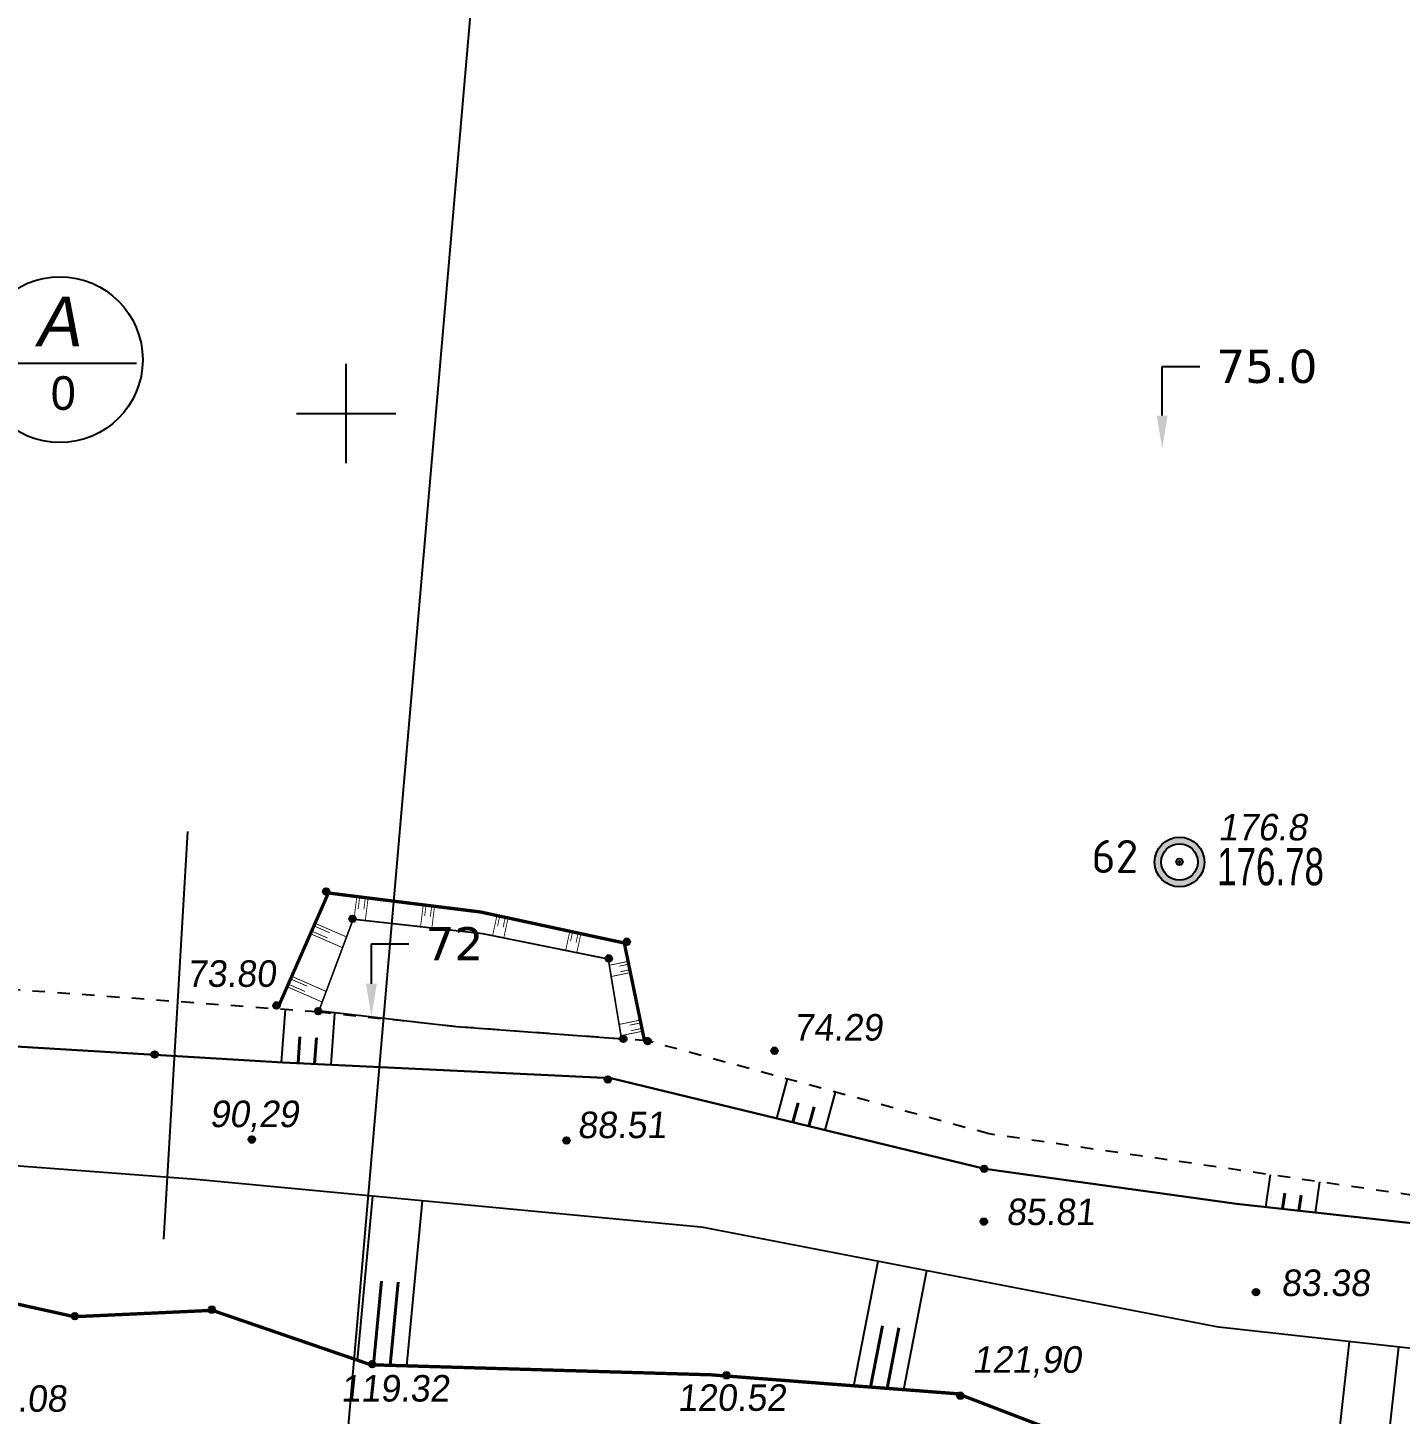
# Model space of a CAD drawing. Header units: millimetres. Extents: x 0 to 6474735, y 0 to 11273163.
# Drawn here: x 3233561.6 to 3233727.2, y 5635279.3 to 5635446.5 of the extents above; entities that cross this region are included whole.
import ezdxf
from ezdxf import colors
from ezdxf.entities.mleader import LeaderData, LeaderLine
from ezdxf.enums import TextEntityAlignment as Align
from ezdxf.math import Vec2, Vec3

# ---------------------------------------------------------------- set-up
doc = ezdxf.new("R2010")
doc.units = ezdxf.units.MM
doc.header["$PDMODE"] = 32
doc.header["$PDSIZE"] = 0.8
doc.linetypes.add('AHIDDEN2', pattern=[3, 1.5, -1.5])
doc.linetypes.add('AHIDDEN4', pattern=[7, 5, -2])
for name, color, linetype in [('1 доб', 7, 'Continuous'), ('5 р1ків', 7, 'Continuous'), ('ВЫСОТЫ', 7, 'Continuous'), ('кресты', 7, 'Continuous'), ('оформлення', 7, 'Continuous'), ('ОШИБКИ', 7, 'Continuous'), ('ПИКЕТЫ', 7, 'Continuous'), ('ПЛАН НА КІНЕЦЬ', 7, 'Continuous'), ('ПРОМЫШЛ', 7, 'Continuous'), ('ПРОМЫШЛЕННЫЕ', 7, 'Continuous'), ('ПРОФІЛЬ_БОРТА', 7, 'Continuous'), ('ПУНКТЫ', 7, 'Continuous'), ('ТОКА_СТ', 1, 'Continuous')]:
    doc.layers.add(name, color=color, linetype=linetype)
doc.styles.add('grad', font='grad.shx')
doc.styles.add('ISO Proportional', font='isocpeur.ttf')
doc.styles.add('universw', font='universw.shx', dxfattribs={"oblique": 10})
doc.styles.add('user', font='symeteo.shx', dxfattribs={"height": 2.5})
doc.styles.add('стиль1', font='verdana.ttf', dxfattribs={"height": 4})

# ---------------------------------------------------------------- blocks, each defined once
blk = doc.blocks.new('89_1')
h = blk.add_hatch(color=256)
h.paths.add_polyline_path([(-1.5, 0, 1), (1.5, 0, 1)])
h.paths.add_polyline_path([(1.1, 0, -1), (-1.1, 0, -1)], flags=16)
h.paths.add_polyline_path([(0.062, 0, -1), (-0.062, 0, -1)], flags=0)
for radius in [1.5, 1.1, 0.0622]:
    blk.add_circle((0, 0), radius)
at = {"color": 7, "linetype": 'Continuous', "style": 'grad', "oblique": 10, "width": 0.7}
for tag, p in [('P37', (6.482, 0.163)), ('P4', (6.45, -2.939))]:
    blk.add_attdef(tag, text='', height=2.5, dxfattribs=at).set_placement(p, align=Align.CENTER)
at = {"color": 7, "linetype": 'Continuous', "style": 'user', "flags": 8}
blk.add_attdef('ddddd', (2.533, -1.136), '', height=2.5, dxfattribs=at)
blk = doc.blocks.new('POINTINV')
at = {"layer": 'ПУНКТЫ', "color": 0, "linetype": 'Continuous'}
blk.add_point((0, 0), dxfattribs=at)
at = {"layer": 'ВЫСОТЫ', "color": 0, "style": 'grad', "width": 0.7}
blk.add_attdef('POINT_H', (1.6, -0.8), '', height=1.65, dxfattribs=at)
at = {"layer": 'ОШИБКИ', "color": 0, "linetype": 'Continuous', "style": 'grad', "width": 0.7, "flags": 1}
blk.add_attdef('POINT_MX', text='', height=1.65, dxfattribs=at).set_placement((-4.2077, 4.453385), align=Align.RIGHT)
blk.add_attdef('POINT_MY', (2.8923, 4.253385), '', height=1.65, dxfattribs=at)
blk = doc.blocks.new('piket')
at = {"layer": 'ПИКЕТЫ', "linetype": 'Continuous'}
h = blk.add_hatch(color=7, dxfattribs=at)
edge = h.paths.add_edge_path()
edge.add_arc((0, 0), 0.3, 0, 360)
at = {"layer": 'ПИКЕТЫ', "color": 7, "linetype": 'Continuous'}
blk.add_circle((0, 0), 0.3, dxfattribs=at)
at = {"layer": 'ВЫСОТЫ', "style": 'universw', "oblique": 6}
blk.add_attdef('H', (1.88, -0.23), '', height=2, dxfattribs=at)
at = {"layer": 'ТОКА_СТ', "style": 'universw', "oblique": 6, "flags": 1}
blk.add_attdef('POINT', text='', height=2, dxfattribs=at).set_placement((0, -2.79), align=Align.CENTER)

msp = doc.modelspace()

# ---------------------------------------------------------------- linework, layer by layer
at = {"layer": '1 доб', "color": 1}
msp.add_lwpolyline([(3233577.992, 5635300.377), (3233580.891, 5635349.591)], dxfattribs=at)
at = {"layer": 'кресты', "color": 3, "linetype": 'Continuous'}
for p, q in [((3233600, 5635394), (3233600, 5635406)), ((3233594, 5635400), (3233606, 5635400))]:
    msp.add_line(p, q, dxfattribs=at)
at = {"layer": 'оформлення', "color": 7, "linetype": 'Continuous'}
msp.add_line((3233556.768, 5635406.067), (3233574.71, 5635406.067), dxfattribs=at)
msp.add_circle((3233565.44, 5635406.489), 10, dxfattribs=at)
at = {"layer": 'ПЛАН НА КІНЕЦЬ', "lineweight": 30}
msp.add_lwpolyline([(3233508.615, 5635927.908), (3233491.149, 5635741.487, -0.0576494), (3233488.223, 5635728.416), (3233404.182, 5635507.955), (3233389.886, 5635410.459), (3233387.421, 5635384.016), (3233388.596, 5635362.972), (3233392.308, 5635356.082), (3233402.641, 5635353.162), (3233402.641, 5635353.162), (3233466.861, 5635332.719), (3233494.51, 5635328.063), (3233552.748, 5635324.078), (3233592.339, 5635321.723), (3233631.931, 5635319.814), (3233677.083, 5635308.877), (3233707.445, 5635304.652), (3233753.376, 5635299.586), (3233766.577, 5635297.637), (3233781.215, 5635294.32)], format="xyb", dxfattribs=at)
at = {"layer": 'ПЛАН НА КІНЕЦЬ', "linetype": 'AHIDDEN2'}
msp.add_lwpolyline([(3233781.777, 5635296.799), (3233767.337, 5635300.071), (3233677.582, 5635313.095), (3233636.377, 5635324.315), (3233613.104, 5635326.045), (3233596.556, 5635327.802), (3233552.518, 5635331.043), (3233471.2, 5635336.949), (3233398.292, 5635363.542), (3233397.28, 5635365.421), (3233396.383, 5635383.77), (3233398.636, 5635409.434), (3233412.792, 5635505.872), (3233439.228, 5635574.299)], dxfattribs=at)
at = {"layer": 'ПЛАН НА КІНЕЦЬ'}
for points in [[(3233592.185, 5635321.732), (3233592.653, 5635328.09)], [(3233598.18, 5635321.441), (3233598.637, 5635327.649)], [(3233651.957, 5635314.963), (3233653.252, 5635319.72)], [(3233657.791, 5635313.55), (3233659.042, 5635318.144)], [(3233710.995, 5635304.26), (3233711.561, 5635308.165)], [(3233716.962, 5635303.602), (3233717.499, 5635307.303)], [(3233601.351, 5635285.8), (3233603.222, 5635305.601)], [(3233607.313, 5635285.117), (3233609.195, 5635305.037)], [(3233661.271, 5635282.707), (3233664.179, 5635297.742)], [(3233667.293, 5635282.244), (3233670.07, 5635296.603)], [(3233718.467, 5635264.578), (3233721.057, 5635288.06)], [(3233724.252, 5635262.3), (3233727.021, 5635287.402)]]:
    msp.add_lwpolyline(points, dxfattribs=at)
at = {"layer": 'ПЛАН НА КІНЕЦЬ', "lineweight": 40}
for points in [[(3233594.184, 5635321.634), (3233594.416, 5635324.789)], [(3233596.182, 5635321.538), (3233596.412, 5635324.667)], [(3233653.902, 5635314.492), (3233654.542, 5635316.843)], [(3233655.846, 5635314.021), (3233656.479, 5635316.345)], [(3233712.984, 5635304.041), (3233713.262, 5635305.959)], [(3233714.973, 5635303.822), (3233715.247, 5635305.706)], [(3233603.307, 5635285.235), (3233604.26, 5635295.324)], [(3233605.31, 5635285.176), (3233606.257, 5635295.201)], [(3233663.279, 5635282.553), (3233664.711, 5635289.958)], [(3233665.286, 5635282.399), (3233666.696, 5635289.691)]]:
    msp.add_lwpolyline(points, dxfattribs=at)
at = {"layer": 'ПРОМЫШЛ', "color": 7, "linetype": 'Continuous'}
for points, const_width in [([(3233635.975, 5635324.424), (3233633.557, 5635336.124), (3233616.197, 5635339.866), (3233597.848, 5635342.154), (3233591.786, 5635328.383)], 0.4), ([(3233601.278, 5635341.689), (3233600.936, 5635338.989)], 0.1), ([(3233601.619, 5635341.646), (3233601.44, 5635340.238)], 0.1), ([(3233602.3, 5635341.561), (3233602.13, 5635340.191)], 0.1), ([(3233602.641, 5635341.519), (3233602.3, 5635338.784)], 0.1), ([(3233609.296, 5635340.727), (3233608.967, 5635338.09)], 0.1), ([(3233609.636, 5635340.684), (3233609.472, 5635339.368)], 0.1), ([(3233610.318, 5635340.599), (3233610.154, 5635339.287)], 0.1), ([(3233610.659, 5635340.557), (3233610.332, 5635337.938)], 0.1), ([(3233596.08, 5635338.201), (3233598.007, 5635337.362)], 0.1), ([(3233596.217, 5635338.516), (3233600.055, 5635336.844)], 0.1), ([(3233618.19, 5635339.437), (3233617.666, 5635337.009)], 0.1), ([(3233618.525, 5635339.364), (3233618.264, 5635338.153)], 0.1), ([(3233619.197, 5635339.22), (3233618.937, 5635338.012)], 0.1), ([(3233619.533, 5635339.147), (3233619.013, 5635336.737)], 0.1), ([(3233595.668, 5635337.257), (3233599.572, 5635335.556)], 0.1), ([(3233595.805, 5635337.572), (3233597.749, 5635336.725)], 0.1), ([(3233626.981, 5635337.541), (3233626.482, 5635335.228)], 0.1), ([(3233627.317, 5635337.469), (3233627.068, 5635336.314)], 0.1), ([(3233627.988, 5635337.324), (3233627.74, 5635336.174)], 0.1), ([(3233628.324, 5635337.252), (3233627.829, 5635334.956)], 0.1), ([(3233634.016, 5635333.904), (3233631.752, 5635333.436)], 0.1), ([(3233634.085, 5635333.568), (3233632.947, 5635333.333)], 0.1), ([(3233593.359, 5635331.757), (3233595.286, 5635330.917)], 0.1), ([(3233593.496, 5635332.072), (3233597.601, 5635330.27)], 0.1), ([(3233634.294, 5635332.559), (3233631.982, 5635332.081)], 0.1), ([(3233634.224, 5635332.895), (3233633.074, 5635332.657)], 0.1), ([(3233592.947, 5635330.813), (3233597.074, 5635329.013)], 0.1), ([(3233593.084, 5635331.127), (3233595.028, 5635330.28)], 0.1), ([(3233635.285, 5635326.786), (3233633.021, 5635326.318)], 0.1), ([(3233635.354, 5635326.45), (3233634.217, 5635326.215)], 0.1), ([(3233635.563, 5635325.441), (3233633.251, 5635324.963)], 0.1), ([(3233635.493, 5635325.777), (3233634.343, 5635325.539)], 0.1)]:
    msp.add_lwpolyline(points, dxfattribs=dict(at, const_width=const_width))
at = {"layer": 'ПРОМЫШЛ', "color": 7, "linetype": 'AHIDDEN4', "const_width": 0.2}
for points in [[(3233633.24, 5635324.472), (3233631.624, 5635334.189), (3233616.446, 5635337.256), (3233600.844, 5635338.996), (3233596.736, 5635328.025)], [(3233633.352, 5635324.54), (3233613.104, 5635326.045), (3233596.674, 5635327.949)], [(3233781.215, 5635294.32), (3233779.322, 5635287.103), (3233775.46, 5635280.731), (3233757.843, 5635284.002), (3233705.195, 5635289.809), (3233642.949, 5635301.849), (3233581.997, 5635307.606), (3233468.833, 5635316.141), (3233426.756, 5635326.778)]]:
    msp.add_lwpolyline(points, dxfattribs=at)
at = {"layer": 'ПРОМЫШЛ', "color": 7, "linetype": 'Continuous'}
msp.add_lwpolyline([(3233426.7, 5635326.525, 0.4, 0.4, 0), (3233440.295, 5635319.438, 0.4, 0.4, 0), (3233454.964, 5635313.006, 0.4, 0.4, 0), (3233471.802, 5635309.768, 0.4, 0.4, 0), (3233502.706, 5635299.811, 0.4, 0.4, 0), (3233531.641, 5635298.907, 0.4, 0.4, 0), (3233567.193, 5635291.044, 0.4, 0.4, 0), (3233583.848, 5635291.809, 0.4, 0.4, 0), (3233602.967, 5635285.245, 0.4, 0.4, 0), (3233644.027, 5635284.032, 0.4, 0.4, 0), (3233673.817, 5635281.743, 0.4, 0.4, 0), (3233707.275, 5635268.926, 0.4, 0.4, 0), (3233729.121, 5635260.4, 0.4, 0.4, 0), (3233757.384, 5635255.79, 0.4, 0.4, 0), (3233780.984, 5635237.889, 0.4, 0.4, 0), (3233812.571, 5635235.069, 0.4, 0.4, 0), (3233817.512, 5635282.334, 0.4, 0.4, 0), (3233817.979, 5635288.552, 0, 0, 0)], format="xyseb", dxfattribs=at)
at = {"layer": 'ПРОФІЛЬ_БОРТА'}
msp.add_lwpolyline([(3233591.516, 5635164.753), (3233597.073, 5635240.683), (3233643.472, 5635777.281), (3233644.101, 5635883.242), (3233629.837, 5636001.147), (3233677.57, 5636160.94), (3233704.005, 5636249.433)], dxfattribs=at)

# ---------------------------------------------------------------- block references
at = {"layer": 'ПИКЕТЫ', "color": 4, "xscale": 1.333333333488554, "yscale": 1.333333333488554, "zscale": 1.333333333488554}
for p in [(3233597.591, 5635342.343), (3233600.763, 5635339.027), (3233633.871, 5635336.279), (3233631.69, 5635334.272), (3233591.58, 5635328.603), (3233596.612, 5635327.899), (3233633.439, 5635324.565), (3233636.375, 5635324.296), (3233576.885, 5635322.669), (3233651.678, 5635323.131), (3233631.558, 5635319.669), (3233588.6, 5635312.405), (3233626.591, 5635312.299), (3233676.99, 5635308.872), (3233676.961, 5635302.51), (3233709.788, 5635294.013), (3233567.258, 5635291.1), (3233583.792, 5635291.892), (3233603.143, 5635285.321), (3233645.88, 5635283.97), (3233674.126, 5635281.516)]:
    msp.add_blockref('piket', p, dxfattribs=at)
at = {"layer": 'ПРОМЫШЛЕННЫЕ', "color": 7, "linetype": 'Continuous', "xscale": 1.999999999985556, "yscale": 1.999999999985556, "zscale": 1.999999999985556, "rotation": 353.291126940981}
msp.add_blockref('89_1', (3233700.56, 5635345.893), dxfattribs=at)
at = {"layer": 'ПУНКТЫ', "color": 7, "linetype": 'Continuous'}
ref = msp.add_blockref('POINTINV', (3233700.557, 5635345.91), dxfattribs=at)
ref.add_attrib('POINT_H', '176.8', (3233705.183, 5635348.502), dxfattribs={"layer": 'ВЫСОТЫ', "color": 0, "height": 3.2, "style": 'universw', "oblique": 10})

# ---------------------------------------------------------------- texts
at = {"layer": 'ВЫСОТЫ', "color": 0, "style": 'grad', "width": 0.7}
msp.add_attdef('176.78', (3233705.105, 5635343.088), '', height=4.501, dxfattribs=at)
at = {"layer": 'ВЫСОТЫ', "style": 'universw', "oblique": 6}
for tag, p in [('73.80', (3233580.802, 5635330.835, 83.21)), ('74.29', (3233654.027, 5635324.352, 82.13)), ('88.51', (3233627.91, 5635312.581, 88.51)), ('85.81', (3233679.646, 5635302.097, 85.81)), ('83.38', (3233712.826, 5635293.537, 83.38)), ('119.32', (3233599.355, 5635280.806, 119.32)), ('120.52', (3233639.989, 5635279.687, 120.52)), ('114.08', (3233553.156, 5635279.577, 114.08))]:
    msp.add_attdef(tag, p, '', height=3.2, dxfattribs=at)
at = {"layer": 'ВЫСОТЫ', "style": 'universw', "oblique": 10}
for tag, p in [('90,29', (3233588.813, 5635313.91, 90.29)), ('121,90', (3233682.06, 5635284.28, 121.9))]:
    msp.add_attdef(tag, text='', height=3.2, dxfattribs=at).set_placement(p, align=Align.CENTER)
at = {"layer": 'оформлення', "color": 7, "linetype": 'Continuous', "lineweight": 20, "insert": (3233562.424, 5635414.103), "char_height": 6, "width": 2.52529, "attachment_point": 1, "style": 'universw'}
msp.add_mtext('А', dxfattribs=at)
at = {"layer": 'оформлення', "color": 7, "insert": (3233564.381, 5635404.526), "char_height": 1.6248, "width": 10.86785, "attachment_point": 1, "rotation": 358.89008}
msp.add_mtext('{\\H2.5x;0}', dxfattribs=at)
at = {"layer": 'ПЛАН НА КІНЕЦЬ', "linetype": 'AHIDDEN4', "insert": (3233689.949, 5635348.567), "char_height": 4, "attachment_point": 1, "style": 'ISO Proportional'}
msp.add_mtext_dynamic_manual_height_columns('62', width=8.18768, gutter_width=7.5, heights=[0], dxfattribs=at)

# ---------------------------------------------------------------- leaders
at = {"layer": '5 р1ків'}
ml = msp.add_multileader_mtext('Standard', dxfattribs=at)
ml.set_content('75.0', color=256, style='стиль1')
ml.set_leader_properties()
ml.build(insert=Vec2(0, 0))
ml.multileader.update_dxf_attribs({"text_right_attachment_type": 6, "dogleg_length": 0.36})
ctx = ml.context
ctx.base_point, ctx.plane_origin = Vec3(3233702.999, 5635405.652), Vec3(3233698.47, 5635395.759)
ctx.right_attachment = 6
notes = []
notes.append((ctx, [(0, (1, 1, 0), (3233698.47, 5635405.652), (1, 0), 4.53, [(0, [(3233698.47, 5635395.759)], 0, [])])]))
ctx.mtext.insert, ctx.mtext.flow_direction = Vec3(3233704.999, 5635407.694), 5
ml = msp.add_multileader_mtext('Standard', dxfattribs=at)
ml.set_content('72', color=256, style='стиль1')
ml.set_leader_properties()
ml.build(insert=Vec2(0, 0))
ml.multileader.update_dxf_attribs({"text_right_attachment_type": 6, "dogleg_length": 0.36})
ctx = ml.context
ctx.base_point, ctx.plane_origin = Vec3(3233607.571, 5635336.043), Vec3(3233603.042, 5635328.952)
ctx.right_attachment = 6
notes.append((ctx, [(0, (1, 1, 0), (3233603.042, 5635336.043), (1, 0), 4.53, [(0, [(3233603.042, 5635327.211)], 0, [])])]))
ctx.mtext.insert, ctx.mtext.flow_direction = Vec3(3233609.571, 5635338.043), 5
for ctx, leaders in notes:
    for number, flags, end, landing, length, lines in leaders:
        leader = LeaderData()
        leader.index, (leader.has_last_leader_line, leader.has_dogleg_vector, leader.attachment_direction) = number, flags
        leader.last_leader_point, leader.dogleg_vector, leader.dogleg_length = Vec3(end), Vec3(landing), length
        for number, points, colour, breaks in lines:
            line = LeaderLine()
            line.index, line.vertices, line.color, line.breaks = number, Vec3.list(points), colors.encode_raw_color(colour), breaks
            leader.lines.append(line)
        ctx.leaders.append(leader)

doc.saveas('drawing.dxf')
